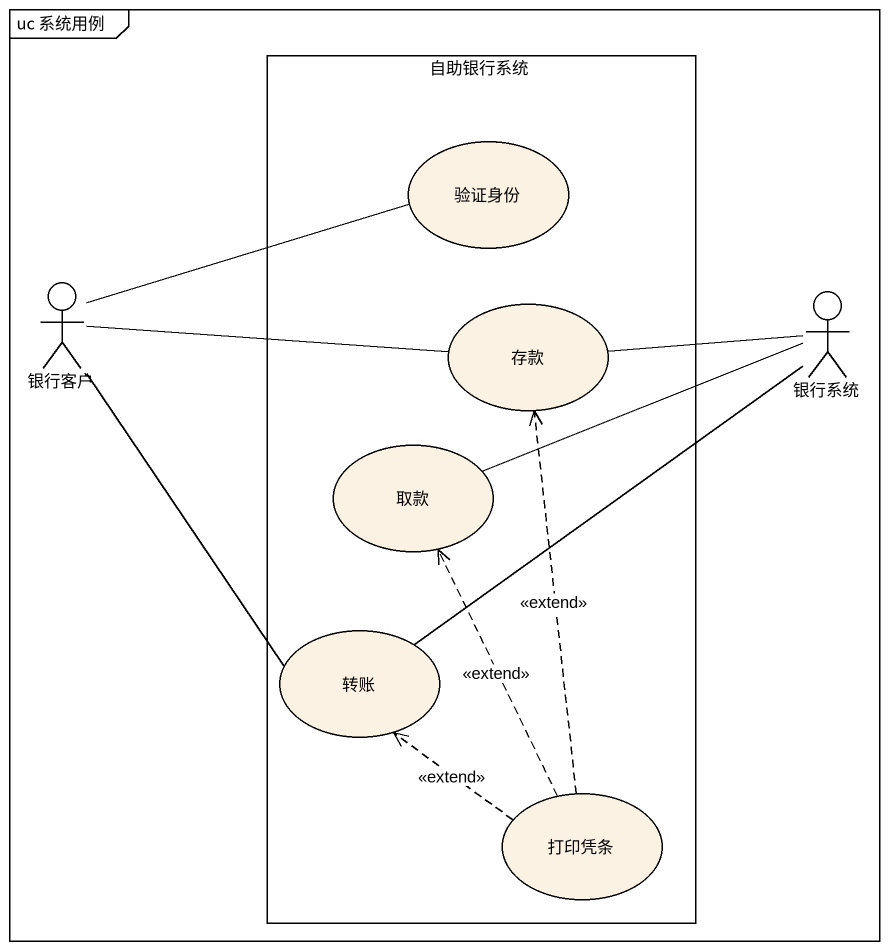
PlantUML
@startuml
mainframe uc 系统用例
rectangle 自助银行系统 {
  usecase 验证身份
  usecase 存款
  usecase 取款
  usecase 转账
  usecase 打印凭条
}
actor 银行客户
actor 银行系统
银行客户 -right- 验证身份
银行客户 -right- 存款
银行客户 -- 转账
存款 -right- 银行系统
取款 -right- 银行系统
转账 -up- 银行系统
打印凭条 .up.> 存款 : <<extend>>
打印凭条 .up.> 取款 : <<extend>>
打印凭条 .up.> 转账 : <<extend>>
@enduml
